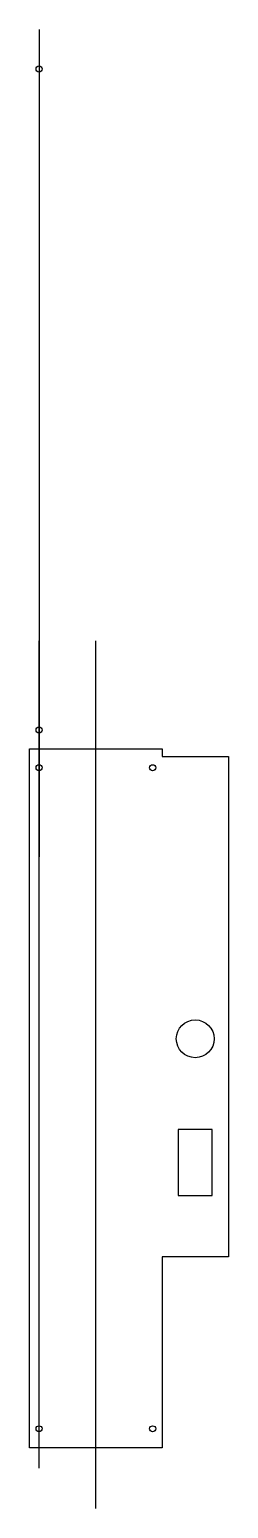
# Model space of a CAD drawing. Header units: millimetres. Extents: x 0 to 105, y -402 to 381.
import ezdxf

# ---------------------------------------------------------------- set-up
doc = ezdxf.new("R2010")
doc.units = ezdxf.units.MM

msp = doc.modelspace()

# ---------------------------------------------------------------- linework, layer by layer
for p, q in [((5, 380.87), (5, -57.19)), ((5, -380.87), (5, 57.19)), ((35, -402.17), (35, 57.19))]:
    msp.add_line(p, q)
for points in [[(0, 0), (70, 0), (70, -4), (105, -4), (105, -269), (70, -269), (70, -370), (0, -370)], [(78.5, -236.5), (96.5, -236.5), (96.5, -201.5), (78.5, -201.5)]]:
    msp.add_lwpolyline(points, close=True)
for centre, radius in [((5, 360), 1.6), ((5, 10), 1.6), ((5, -10), 1.6), ((65, -10), 1.6), ((87.5, -153.5), 10), ((5, -360), 1.6), ((65, -360), 1.6)]:
    msp.add_circle(centre, radius)

doc.saveas('drawing.dxf')
